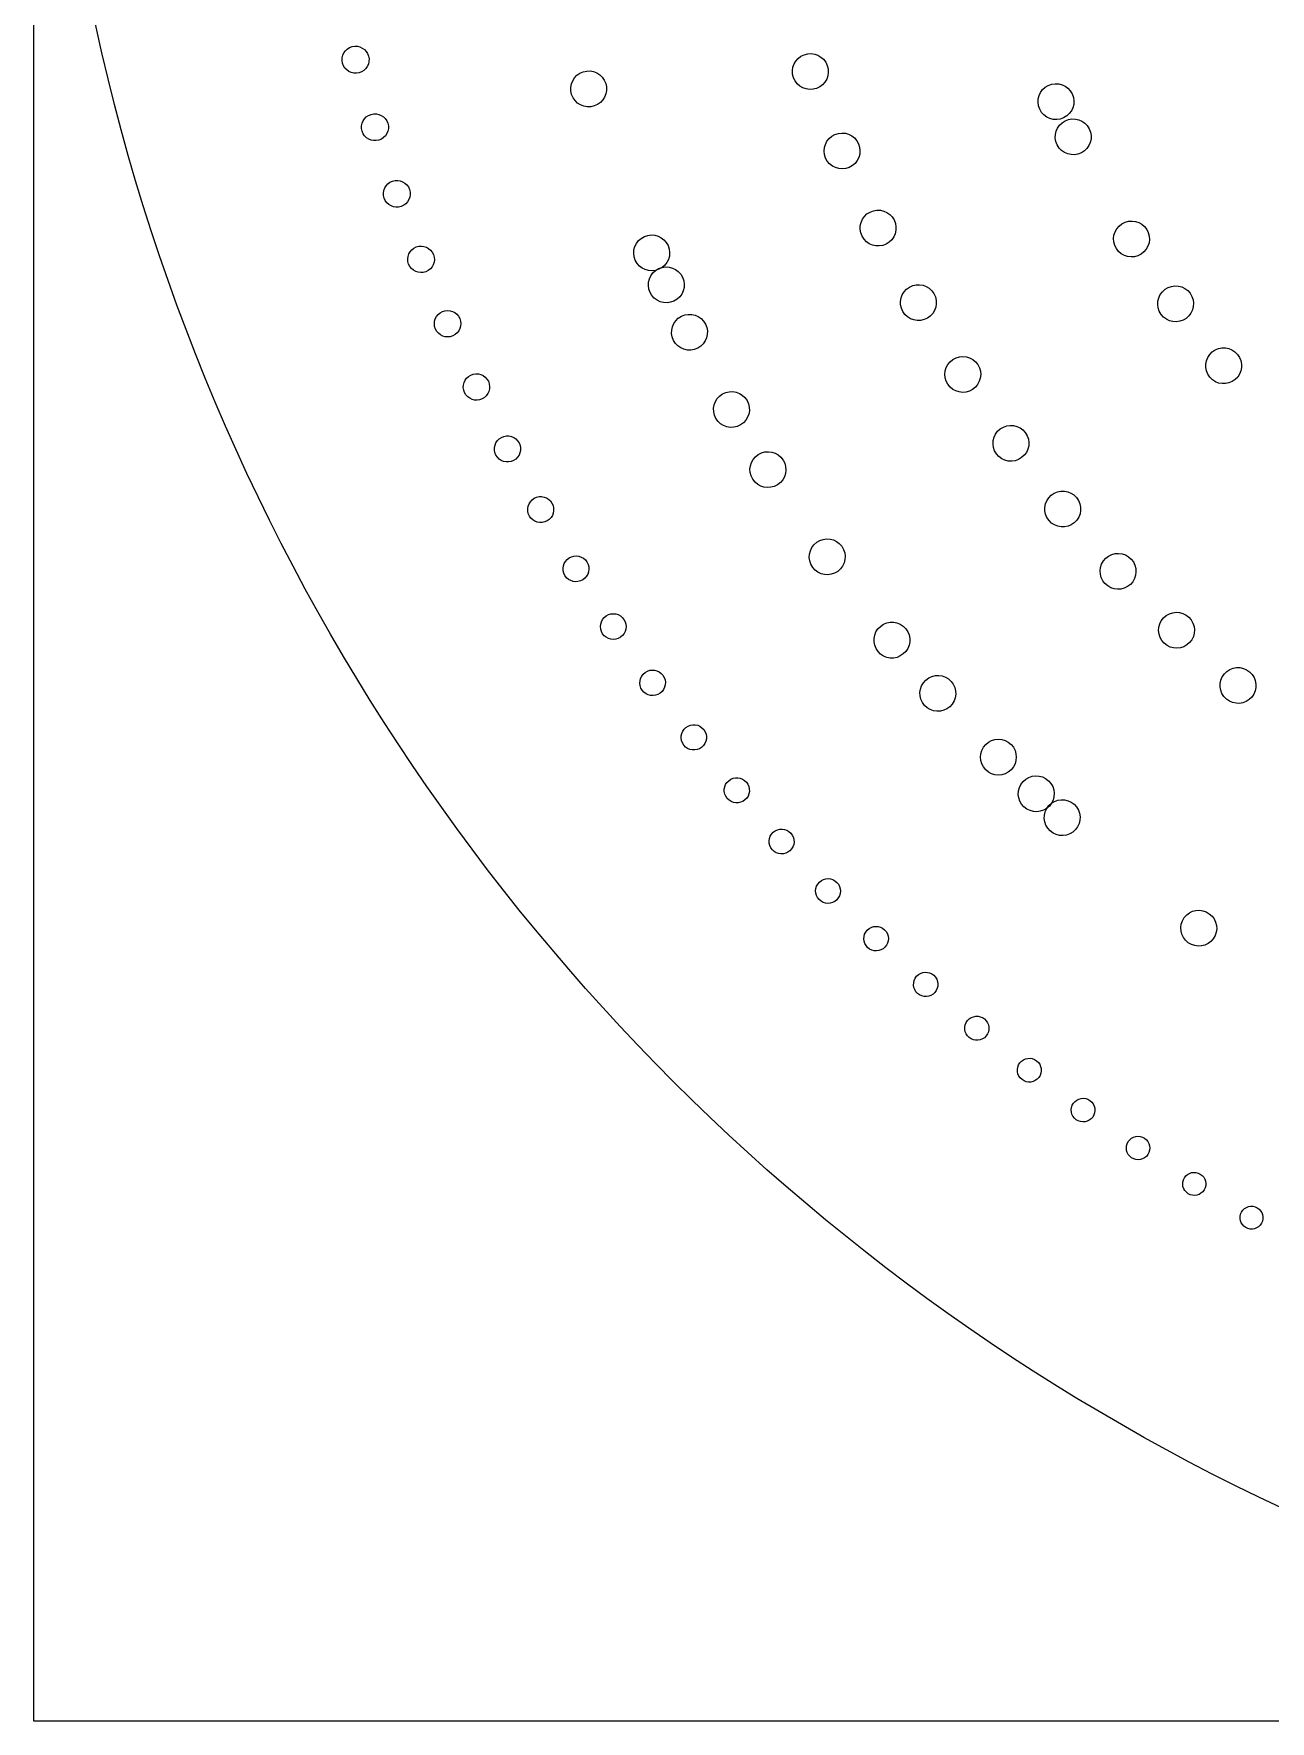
# Model space of a CAD drawing. Header units: millimetres. Extents: x 0 to 600, y 0 to 600.
# Drawn here: x 0 to 172.3, y 0 to 235.2 of the extents above; entities that cross this region are included whole.
import ezdxf

# ---------------------------------------------------------------- set-up
doc = ezdxf.new("R2010")
doc.units = ezdxf.units.MM
doc.layers.get('0').update_dxf_attribs({"linetype": 'CONTINUOUS'})

msp = doc.modelspace()

# ---------------------------------------------------------------- linework, layer by layer
at = {"color": 254}
for p, q in [((0, 0), (0, 599.719)), ((599.719, 0), (0, 0))]:
    msp.add_line(p, q, dxfattribs=at)
at = {"color": 5}
for p, q in [((45.321, 229.796), (45.321, 229.796)), ((109.065, 227.619), (109.065, 227.619)), ((78.0881, 225.174), (78.0881, 225.174)), ((78.0881, 225.174), (78.0881, 225.174)), ((78.0881, 225.174), (78.0881, 225.174)), ((143.485, 223.512), (143.485, 223.512)), ((48.0935, 220.412), (48.0935, 220.412)), ((113.608, 216.601), (113.608, 216.601)), ((145.962, 218.638), (145.962, 218.638)), ((51.1983, 211.165), (51.1983, 211.165)), ((118.762, 205.916), (118.762, 205.916)), ((87.1086, 202.399), (87.1086, 202.399)), ((154.288, 204.516), (154.288, 204.516)), ((54.6379, 202.064), (54.6379, 202.064)), ((89.1963, 197.969), (89.1963, 197.969)), ((124.503, 195.591), (124.503, 195.591)), ((160.564, 195.563), (160.564, 195.563)), ((58.3957, 193.118), (58.3957, 193.118)), ((92.5022, 191.4), (92.5022, 191.4)), ((167.386, 187.022), (167.386, 187.022)), ((62.4692, 184.34), (62.4692, 184.34)), ((130.806, 185.66), (130.806, 185.66)), ((98.461, 180.697), (98.461, 180.697)), ((66.8514, 175.744), (66.8514, 175.744)), ((137.64, 176.145), (137.64, 176.145)), ((103.628, 172.368), (103.628, 172.368)), ((71.5299, 167.332), (71.5299, 167.332)), ((144.974, 167.076), (144.974, 167.076)), ((112.021, 160.295), (112.021, 160.295)), ((112.021, 160.295), (112.021, 160.295)), ((76.4963, 159.121), (76.4963, 159.121)), ((152.785, 158.474), (152.785, 158.474)), ((81.7453, 151.116), (81.7453, 151.116)), ((121.154, 148.777), (121.154, 148.777)), ((161.032, 150.364), (161.032, 150.364)), ((87.267, 143.327), (87.267, 143.327)), ((127.638, 141.425), (127.638, 141.425)), ((169.693, 142.769), (169.693, 142.769)), ((93.0494, 135.763), (93.0494, 135.763)), ((136.165, 132.631), (136.165, 132.631)), ((99.085, 128.436), (99.085, 128.436)), ((141.5, 127.572), (141.5, 127.572)), ((145.143, 124.291), (145.143, 124.291)), ((105.361, 121.345), (105.361, 121.345)), ((111.869, 114.501), (111.869, 114.501)), ((164.342, 109.083), (164.342, 109.083)), ((164.342, 109.083), (164.342, 109.083)), ((164.342, 109.083), (164.342, 109.083)), ((118.601, 107.914), (118.601, 107.914)), ((125.543, 101.589), (125.543, 101.589)), ((132.687, 95.5283), (132.687, 95.5283)), ((140.025, 89.7393), (140.025, 89.7393)), ((147.538, 84.2299), (147.538, 84.2299)), ((155.222, 79.0042), (155.222, 79.0042)), ((163.064, 74.0625), (163.064, 74.0625)), ((171.052, 69.4133), (171.052, 69.4133))]:
    msp.add_line(p, q, dxfattribs=at)
for points in [[(299.863, 1.8631), (135.281, 1.8631), (1.8631, 135.281), (1.8631, 299.863)], [(43.0142, 231.13), (42.7468, 232.135), (43.3419, 233.168), (44.348, 233.437)], [(44.348, 233.437), (45.3528, 233.704), (46.386, 233.109), (46.6549, 232.103)], [(45.321, 229.796), (44.3163, 229.525), (43.2827, 230.124), (43.0142, 231.13)], [(46.6549, 232.103), (46.9265, 231.097), (46.3268, 230.063), (45.321, 229.796)], [(105.861, 229.108), (105.385, 230.407), (106.055, 231.842), (107.351, 232.315)], [(107.351, 232.315), (108.649, 232.788), (110.085, 232.121), (110.557, 230.823)], [(110.557, 230.823), (111.03, 229.525), (110.363, 228.092), (109.065, 227.619)], [(74.9378, 226.78), (74.5105, 228.092), (75.2299, 229.503), (76.5418, 229.93)], [(74.9378, 226.78), (74.5105, 228.092), (75.2299, 229.503), (76.5418, 229.93)], [(74.9378, 226.78), (74.5105, 228.092), (75.2299, 229.503), (76.5418, 229.93)], [(76.5418, 229.93), (77.8549, 230.357), (79.266, 229.638), (79.6918, 228.324)], [(76.5418, 229.93), (77.8549, 230.357), (79.266, 229.638), (79.6918, 228.324)], [(76.5418, 229.93), (77.8549, 230.357), (79.266, 229.638), (79.6918, 228.324)], [(79.6918, 228.324), (80.119, 227.008), (79.3997, 225.601), (78.0881, 225.174)], [(79.6918, 228.324), (80.119, 227.008), (79.3997, 225.601), (78.0881, 225.174)], [(79.6918, 228.324), (80.119, 227.008), (79.3997, 225.601), (78.0881, 225.174)], [(109.065, 227.619), (107.767, 227.143), (106.335, 227.813), (105.861, 229.108)], [(141.358, 228.039), (142.606, 228.625), (144.096, 228.089), (144.684, 226.84)], [(78.0881, 225.174), (76.7747, 224.747), (75.3636, 225.463), (74.9378, 226.78)], [(78.0881, 225.174), (76.7747, 224.747), (75.3636, 225.463), (74.9378, 226.78)], [(78.0881, 225.174), (76.7747, 224.747), (75.3636, 225.463), (74.9378, 226.78)], [(140.159, 224.712), (139.573, 225.961), (140.105, 227.449), (141.358, 228.039)], [(144.684, 226.84), (145.27, 225.59), (144.734, 224.102), (143.485, 223.512)], [(45.7482, 221.653), (45.4448, 222.641), (45.999, 223.693), (46.9896, 223.996)], [(46.9896, 223.996), (47.9778, 224.303), (49.0291, 223.745), (49.3324, 222.754)], [(143.485, 223.512), (142.237, 222.928), (140.747, 223.46), (140.159, 224.712)], [(143.69, 223.093), (144.921, 223.722), (146.427, 223.231), (147.052, 222.003)], [(48.0935, 220.412), (47.1029, 220.109), (46.0513, 220.663), (45.7482, 221.653)], [(49.3324, 222.754), (49.6397, 221.766), (49.0816, 220.715), (48.0935, 220.412)], [(110.32, 217.904), (109.775, 219.174), (110.356, 220.645), (111.622, 221.192)], [(111.622, 221.192), (112.893, 221.739), (114.363, 221.156), (114.91, 219.89)], [(142.599, 219.731), (141.972, 220.963), (142.462, 222.469), (143.69, 223.093)], [(147.052, 222.003), (147.68, 220.772), (147.189, 219.265), (145.962, 218.638)], [(114.91, 219.89), (115.457, 218.623), (114.875, 217.153), (113.608, 216.601)], [(145.962, 218.638), (144.731, 218.012), (143.224, 218.5), (142.599, 219.731)], [(113.608, 216.601), (112.342, 216.056), (110.867, 216.637), (110.32, 217.904)], [(48.8237, 212.312), (48.4861, 213.286), (48.9977, 214.348), (49.9703, 214.686)], [(49.9703, 214.686), (50.9446, 215.025), (52.0072, 214.514), (52.349, 213.54)], [(51.1983, 211.165), (50.2281, 210.823), (49.1628, 211.339), (48.8237, 212.312)], [(52.349, 213.54), (52.6881, 212.567), (52.1727, 211.504), (51.1983, 211.165)], [(115.404, 207.028), (114.784, 208.259), (115.281, 209.762), (116.516, 210.382)], [(116.516, 210.382), (117.747, 211.004), (119.25, 210.506), (119.87, 209.274)], [(151.61, 208.738), (152.774, 209.48), (154.319, 209.134), (155.06, 207.967)], [(85.0759, 206.968), (86.3353, 207.529), (87.8141, 206.965), (88.3751, 205.701)], [(118.762, 205.916), (117.527, 205.296), (116.025, 205.794), (115.404, 207.028)], [(119.87, 209.274), (120.492, 208.04), (119.997, 206.538), (118.762, 205.916)], [(150.837, 205.289), (150.096, 206.452), (150.442, 207.998), (151.61, 208.738)], [(155.06, 207.967), (155.797, 206.802), (155.455, 205.256), (154.288, 204.516)], [(52.2319, 203.116), (51.8626, 204.071), (52.3311, 205.147), (53.2874, 205.518)], [(53.2874, 205.518), (54.2396, 205.891), (55.3159, 205.419), (55.6891, 204.466)], [(83.8055, 203.668), (83.2446, 204.928), (83.8122, 206.407), (85.0759, 206.968)], [(88.3751, 205.701), (88.936, 204.442), (88.3708, 202.963), (87.1086, 202.399)], [(154.288, 204.516), (153.124, 203.775), (151.579, 204.12), (150.837, 205.289)], [(54.6379, 202.064), (53.6829, 201.69), (52.6066, 202.16), (52.2319, 203.116)], [(55.6891, 204.466), (56.0641, 203.51), (55.59, 202.434), (54.6379, 202.064)], [(87.1086, 202.399), (85.8492, 201.839), (84.3703, 202.406), (83.8055, 203.668)], [(85.8696, 199.164), (85.2798, 200.414), (85.8174, 201.902), (87.0659, 202.49)], [(87.0659, 202.49), (88.3186, 203.08), (89.8066, 202.544), (90.3923, 201.291)], [(90.3923, 201.291), (90.9807, 200.043), (90.4448, 198.553), (89.1963, 197.969)], [(122, 199.919), (123.197, 200.611), (124.725, 200.201), (125.417, 199.009)], [(157.621, 199.609), (158.739, 200.42), (160.302, 200.174), (161.113, 199.055)], [(89.1963, 197.969), (87.9479, 197.379), (86.4581, 197.915), (85.8696, 199.164)], [(121.087, 196.504), (120.396, 197.7), (120.806, 199.231), (122, 199.919)], [(125.417, 199.009), (126.107, 197.813), (125.698, 196.282), (124.503, 195.591)], [(157.07, 196.117), (156.26, 197.235), (156.507, 198.797), (157.621, 199.609)], [(161.113, 199.055), (161.925, 197.94), (161.678, 196.373), (160.564, 195.563)], [(55.9675, 194.078), (55.5625, 195.012), (55.9925, 196.099), (56.9281, 196.504)], [(56.9281, 196.504), (57.8626, 196.906), (58.9499, 196.479), (59.3549, 195.545)], [(59.3549, 195.545), (59.7598, 194.609), (59.3302, 193.523), (58.3957, 193.118)], [(89.1371, 192.492), (88.5112, 193.721), (88.9991, 195.227), (90.23, 195.855)], [(90.23, 195.855), (91.4619, 196.483), (92.9679, 195.993), (93.5923, 194.761)], [(124.503, 195.591), (123.31, 194.903), (121.779, 195.308), (121.087, 196.504)], [(160.564, 195.563), (159.445, 194.751), (157.882, 195.002), (157.07, 196.117)], [(58.3957, 193.118), (57.4601, 192.712), (56.3742, 193.142), (55.9675, 194.078)], [(93.5923, 194.761), (94.2192, 193.53), (93.7299, 192.027), (92.5022, 191.4)], [(92.5022, 191.4), (91.2703, 190.772), (89.764, 191.262), (89.1371, 192.492)], [(128.058, 189.837), (129.212, 190.595), (130.761, 190.274), (131.519, 189.121)], [(163.865, 187.357), (162.988, 188.419), (163.135, 189.996), (164.197, 190.874)], [(164.197, 190.874), (165.263, 191.756), (166.839, 191.608), (167.718, 190.543)], [(167.718, 190.543), (168.6, 189.48), (168.447, 187.904), (167.386, 187.022)], [(127.342, 186.373), (126.584, 187.526), (126.905, 189.078), (128.058, 189.837)], [(131.519, 189.121), (132.278, 187.967), (131.96, 186.418), (130.806, 185.66)], [(60.0244, 185.204), (59.5877, 186.118), (59.9765, 187.212), (60.8902, 187.65)], [(60.8902, 187.65), (61.8035, 188.087), (62.8964, 187.699), (63.3345, 186.785)], [(63.3345, 186.785), (63.7716, 185.871), (63.3843, 184.778), (62.4692, 184.34)], [(130.806, 185.66), (129.653, 184.898), (128.101, 185.219), (127.342, 186.373)], [(167.386, 187.022), (166.321, 186.142), (164.747, 186.291), (163.865, 187.357)], [(62.4692, 184.34), (61.5555, 183.903), (60.4629, 184.29), (60.0244, 185.204)], [(95.0461, 181.61), (94.3571, 182.806), (94.7663, 184.337), (95.9626, 185.025)], [(95.9626, 185.025), (97.1585, 185.717), (98.6854, 185.307), (99.3771, 184.112)], [(99.3771, 184.112), (100.065, 182.915), (99.6555, 181.388), (98.461, 180.697)], [(98.461, 180.697), (97.2647, 180.005), (95.7365, 180.414), (95.0461, 181.61)], [(64.389, 176.513), (63.923, 177.405), (64.2662, 178.506), (65.1577, 178.971)], [(65.1577, 178.971), (66.0506, 179.44), (67.152, 179.095), (67.6204, 178.203)], [(134.14, 176.658), (133.318, 177.768), (133.547, 179.331), (134.655, 180.157)], [(134.655, 180.157), (135.763, 180.979), (137.33, 180.749), (138.151, 179.641)], [(138.151, 179.641), (138.976, 178.533), (138.748, 176.968), (137.64, 176.145)], [(66.8514, 175.744), (65.9585, 175.274), (64.8589, 175.62), (64.389, 176.513)], [(67.6204, 178.203), (68.0861, 177.314), (67.7443, 176.208), (66.8514, 175.744)], [(100.178, 173.139), (99.4378, 174.304), (99.7839, 175.849), (100.947, 176.59)], [(100.947, 176.59), (102.115, 177.327), (103.66, 176.982), (104.398, 175.817)], [(137.64, 176.145), (136.529, 175.32), (134.965, 175.55), (134.14, 176.658)], [(104.398, 175.817), (105.139, 174.65), (104.793, 173.108), (103.628, 172.368)], [(103.628, 172.368), (102.461, 171.626), (100.915, 171.972), (100.178, 173.139)], [(141.767, 170.91), (142.825, 171.796), (144.402, 171.654), (145.288, 170.596)], [(69.0563, 168.006), (68.5588, 168.874), (68.8619, 169.982), (69.7301, 170.48)], [(69.7301, 170.48), (70.6011, 170.977), (71.7091, 170.674), (72.2037, 169.806)], [(72.2037, 169.806), (72.6997, 168.935), (72.3967, 167.827), (71.5299, 167.332)], [(141.453, 167.389), (140.568, 168.447), (140.709, 170.025), (141.767, 170.91)], [(145.288, 170.596), (146.174, 169.537), (146.032, 167.961), (144.974, 167.076)], [(71.5299, 167.332), (70.6617, 166.836), (69.5537, 167.139), (69.0563, 168.006)], [(144.974, 167.076), (143.915, 166.19), (142.339, 166.328), (141.453, 167.389)], [(109.083, 164.342), (110.198, 165.152), (111.763, 164.906), (112.575, 163.788)], [(109.083, 164.342), (110.198, 165.152), (111.763, 164.906), (112.575, 163.788)], [(74.5987, 162.179), (75.4447, 162.705), (76.5528, 162.443), (77.0777, 161.6)], [(108.529, 160.849), (107.717, 161.968), (107.964, 163.53), (109.083, 164.342)], [(108.529, 160.849), (107.717, 161.968), (107.964, 163.53), (109.083, 164.342)], [(112.575, 163.788), (113.386, 162.673), (113.14, 161.11), (112.021, 160.295)], [(112.575, 163.788), (113.386, 162.673), (113.14, 161.11), (112.021, 160.295)], [(149.363, 162.122), (150.367, 163.064), (151.952, 163.015), (152.897, 162.009)], [(74.016, 159.702), (73.4935, 160.546), (73.7514, 161.656), (74.5987, 162.179)], [(77.0777, 161.6), (77.6041, 160.754), (77.3423, 159.646), (76.4963, 159.121)], [(112.021, 160.295), (110.903, 159.483), (109.34, 159.734), (108.529, 160.849)], [(112.021, 160.295), (110.903, 159.483), (109.34, 159.734), (108.529, 160.849)], [(149.25, 158.587), (148.305, 159.593), (148.354, 161.177), (149.363, 162.122)], [(152.897, 162.009), (153.839, 161), (153.79, 159.42), (152.785, 158.474)], [(76.4963, 159.121), (75.6528, 158.594), (74.5423, 158.856), (74.016, 159.702)], [(152.785, 158.474), (151.776, 157.529), (150.195, 157.579), (149.25, 158.587)], [(79.2621, 151.602), (78.7121, 152.421), (78.9298, 153.536), (79.7486, 154.087)], [(79.7486, 154.087), (80.5713, 154.637), (81.6818, 154.418), (82.2332, 153.599)], [(82.2332, 153.599), (82.7828, 152.777), (82.568, 151.667), (81.7453, 151.116)], [(117.968, 152.629), (119.031, 153.511), (120.607, 153.359), (121.486, 152.298)], [(157.497, 150.276), (156.5, 151.229), (156.461, 152.813), (157.409, 153.811)], [(157.409, 153.811), (158.361, 154.813), (159.946, 154.851), (160.944, 153.899)], [(160.944, 153.899), (161.946, 152.947), (161.986, 151.366), (161.032, 150.364)], [(81.7453, 151.116), (80.9265, 150.566), (79.816, 150.785), (79.2621, 151.602)], [(117.633, 149.109), (116.756, 150.174), (116.903, 151.751), (117.968, 152.629)], [(121.486, 152.298), (122.368, 151.233), (122.22, 149.659), (121.154, 148.777)], [(121.154, 148.777), (120.089, 147.898), (118.515, 148.047), (117.633, 149.109)], [(161.032, 150.364), (160.08, 149.365), (158.499, 149.327), (157.497, 150.276)], [(84.7824, 143.721), (84.2077, 144.515), (84.3841, 145.627), (85.1778, 146.206)], [(85.1778, 146.206), (85.9716, 146.78), (87.0839, 146.604), (87.661, 145.81)], [(124.291, 145.143), (125.317, 146.068), (126.898, 145.983), (127.821, 144.956)], [(166.169, 142.48), (165.118, 143.377), (164.987, 144.953), (165.883, 146.004)], [(165.883, 146.004), (166.776, 147.056), (168.352, 147.186), (169.404, 146.294)], [(169.404, 146.294), (170.459, 145.397), (170.586, 143.82), (169.693, 142.769)], [(87.267, 143.327), (86.4732, 142.751), (85.3613, 142.927), (84.7824, 143.721)], [(87.661, 145.81), (88.2371, 145.016), (88.0607, 143.906), (87.267, 143.327)], [(124.108, 141.613), (123.183, 142.638), (123.268, 144.219), (124.291, 145.143)], [(127.821, 144.956), (128.746, 143.929), (128.665, 142.35), (127.638, 141.425)], [(127.638, 141.425), (126.611, 140.505), (125.032, 140.586), (124.108, 141.613)], [(169.693, 142.769), (168.797, 141.715), (167.221, 141.588), (166.169, 142.48)], [(90.872, 138.543), (91.6411, 139.143), (92.7488, 139.008), (93.3524, 138.243)], [(90.5715, 136.066), (89.9721, 136.835), (90.1072, 137.943), (90.872, 138.543)], [(93.3524, 138.243), (93.9518, 137.474), (93.8181, 136.367), (93.0494, 135.763)], [(132.631, 136.165), (133.608, 137.142), (135.188, 137.142), (136.165, 136.165)], [(93.0494, 135.763), (92.2789, 135.164), (91.1722, 135.301), (90.5715, 136.066)], [(132.631, 132.631), (131.653, 133.608), (131.653, 135.188), (132.631, 136.165)], [(136.165, 136.165), (137.142, 135.188), (137.142, 133.608), (136.165, 132.631)], [(96.8266, 131.113), (97.5639, 131.738), (98.6716, 131.643), (99.2932, 130.901)], [(136.165, 132.631), (135.188, 131.653), (133.608, 131.653), (132.631, 132.631)], [(137.855, 130.993), (138.8, 132), (140.381, 132.052), (141.389, 131.107)], [(96.6156, 128.644), (95.9915, 129.385), (96.0864, 130.489), (96.8266, 131.113)], [(99.2932, 130.901), (99.9173, 130.161), (99.8224, 129.056), (99.085, 128.436)], [(137.964, 127.459), (136.959, 128.404), (136.91, 129.988), (137.855, 130.993)], [(141.389, 131.107), (142.396, 130.161), (142.445, 128.577), (141.5, 127.572)], [(99.085, 128.436), (98.3439, 127.812), (97.24, 127.907), (96.6156, 128.644)], [(141.5, 127.572), (140.554, 126.566), (138.974, 126.514), (137.964, 127.459)], [(141.613, 124.108), (140.586, 125.032), (140.505, 126.611), (141.425, 127.638)], [(141.425, 127.638), (142.35, 128.665), (143.929, 128.746), (144.956, 127.821)], [(144.956, 127.821), (145.983, 126.898), (146.068, 125.317), (145.143, 124.291)], [(102.905, 121.465), (102.26, 122.177), (102.313, 123.278), (103.025, 123.92)], [(103.025, 123.92), (103.737, 124.567), (104.838, 124.513), (105.481, 123.8)], [(105.481, 123.8), (106.125, 123.088), (106.073, 121.987), (105.361, 121.345)], [(145.143, 124.291), (144.219, 123.268), (142.638, 123.183), (141.613, 124.108)], [(105.361, 121.345), (104.648, 120.7), (103.547, 120.752), (102.905, 121.465)], [(109.463, 116.973), (110.144, 117.638), (111.238, 117.624), (111.901, 116.942)], [(109.431, 114.537), (108.765, 115.218), (108.78, 116.31), (109.463, 116.973)], [(111.901, 116.942), (112.568, 116.258), (112.55, 115.168), (111.869, 114.501)], [(111.869, 114.501), (111.186, 113.838), (110.094, 113.852), (109.431, 114.537)], [(160.295, 112.021), (161.11, 113.14), (162.673, 113.386), (163.788, 112.575)], [(160.295, 112.021), (161.11, 113.14), (162.673, 113.386), (163.788, 112.575)], [(160.295, 112.021), (161.11, 113.14), (162.673, 113.386), (163.788, 112.575)], [(116.127, 110.279), (116.78, 110.962), (117.864, 110.987), (118.547, 110.331)], [(160.849, 108.529), (159.734, 109.34), (159.483, 110.903), (160.295, 112.021)], [(160.849, 108.529), (159.734, 109.34), (159.483, 110.903), (160.295, 112.021)], [(160.849, 108.529), (159.734, 109.34), (159.483, 110.903), (160.295, 112.021)], [(163.788, 112.575), (164.906, 111.763), (165.152, 110.198), (164.342, 109.083)], [(163.788, 112.575), (164.906, 111.763), (165.152, 110.198), (164.342, 109.083)], [(163.788, 112.575), (164.906, 111.763), (165.152, 110.198), (164.342, 109.083)], [(116.18, 107.862), (115.499, 108.515), (115.474, 109.598), (116.127, 110.279)], [(118.547, 110.331), (119.228, 109.678), (119.253, 108.595), (118.601, 107.914)], [(164.342, 109.083), (163.53, 107.964), (161.968, 107.717), (160.849, 108.529)], [(164.342, 109.083), (163.53, 107.964), (161.968, 107.717), (160.849, 108.529)], [(164.342, 109.083), (163.53, 107.964), (161.968, 107.717), (160.849, 108.529)], [(118.601, 107.914), (117.948, 107.231), (116.865, 107.208), (116.18, 107.862)], [(123.147, 101.448), (122.45, 102.073), (122.389, 103.145), (123.01, 103.843)], [(123.01, 103.843), (123.635, 104.542), (124.707, 104.606), (125.405, 103.981)], [(125.405, 103.981), (126.104, 103.36), (126.168, 102.288), (125.543, 101.589)], [(125.543, 101.589), (124.922, 100.887), (123.85, 100.827), (123.147, 101.448)], [(130.324, 95.3064), (129.607, 95.8991), (129.508, 96.9574), (130.101, 97.6739)], [(130.101, 97.6739), (130.693, 98.3865), (131.752, 98.4885), (132.468, 97.8958)], [(132.468, 97.8958), (133.181, 97.3032), (133.28, 96.2409), (132.687, 95.5283)], [(132.687, 95.5283), (132.097, 94.8133), (131.036, 94.7138), (130.324, 95.3064)], [(137.69, 89.4401), (136.959, 90.001), (136.826, 91.0442), (137.386, 91.772)], [(137.386, 91.772), (137.947, 92.5022), (138.99, 92.6359), (139.721, 92.075)], [(139.721, 92.075), (140.448, 91.5141), (140.586, 90.4695), (140.025, 89.7393)], [(140.025, 89.7393), (139.463, 89.0129), (138.416, 88.8753), (137.69, 89.4401)], [(144.858, 86.148), (145.387, 86.8895), (146.417, 87.0617), (147.158, 86.5297)], [(145.238, 83.8521), (144.498, 84.3813), (144.329, 85.4107), (144.858, 86.148)], [(147.158, 86.5297), (147.898, 86.0005), (148.068, 84.9697), (147.538, 84.2299)], [(147.538, 84.2299), (147.009, 83.4926), (145.98, 83.3191), (145.238, 83.8521)], [(152.961, 78.5453), (152.21, 79.043), (152.005, 80.0559), (152.502, 80.8069)], [(152.502, 80.8069), (153.004, 81.559), (154.015, 81.7633), (154.763, 81.2655)], [(154.763, 81.2655), (155.514, 80.7653), (155.72, 79.7525), (155.222, 79.0042)], [(155.222, 79.0042), (154.725, 78.2532), (153.712, 78.0479), (152.961, 78.5453)], [(160.846, 73.5334), (160.087, 73.9994), (159.847, 74.9928), (160.313, 75.752)], [(160.313, 75.752), (160.783, 76.5101), (161.773, 76.7472), (162.531, 76.2811)], [(162.531, 76.2811), (163.293, 75.8155), (163.53, 74.8206), (163.064, 74.0625)], [(163.064, 74.0625), (162.595, 73.3033), (161.604, 73.0677), (160.846, 73.5334)], [(168.879, 68.8125), (168.112, 69.2464), (167.845, 70.2165), (168.279, 70.9856)], [(168.279, 70.9856), (168.712, 71.7518), (169.686, 72.0189), (170.452, 71.5864)], [(170.452, 71.5864), (171.217, 71.1521), (171.486, 70.1781), (171.052, 69.4133)], [(171.052, 69.4133), (170.618, 68.647), (169.643, 68.3782), (168.879, 68.8125)]]:
    msp.add_open_spline(points, degree=3, dxfattribs=at)

doc.saveas('drawing.dxf')
